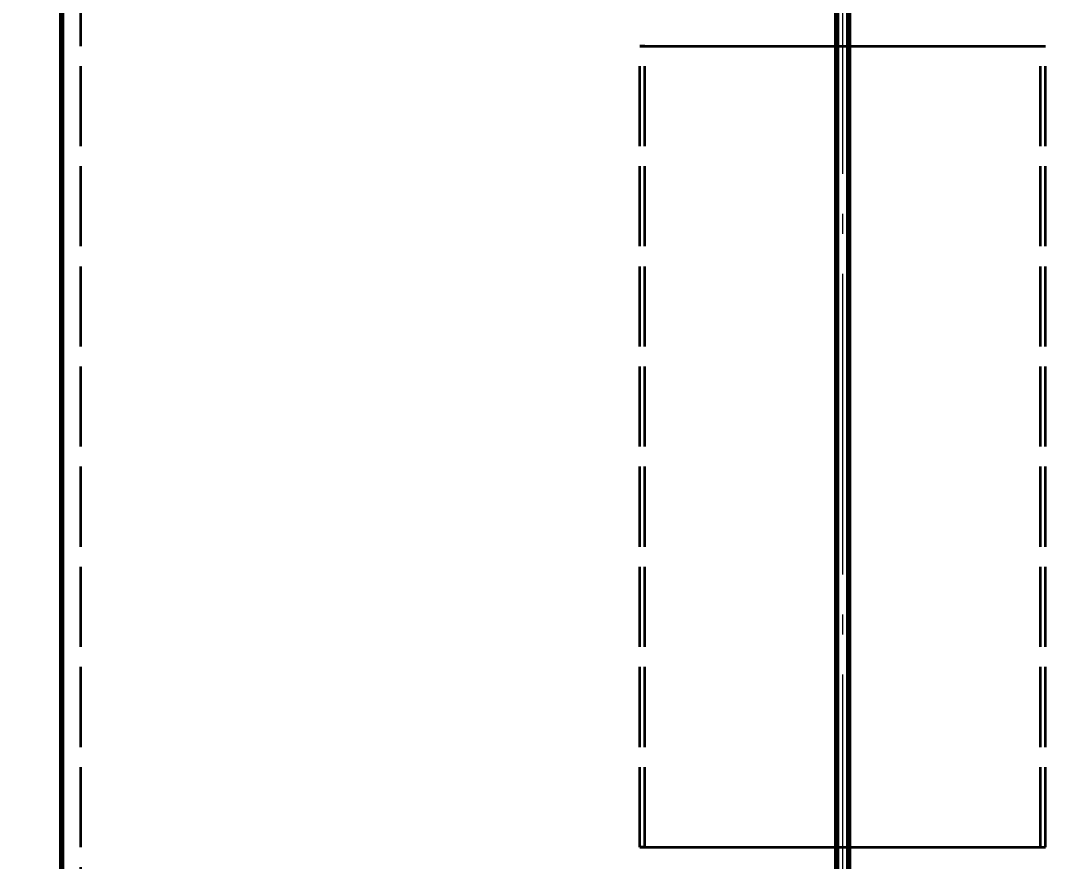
# Model space of a CAD drawing. Header units: millimetres. Extents: x 0 to 1554, y 0 to 420.
# Drawn here: x 75.7 to 126.9, y 170.8 to 212.8 of the extents above; entities that cross this region are included whole.
import ezdxf

# ---------------------------------------------------------------- set-up
doc = ezdxf.new("R2010")
doc.units = ezdxf.units.MM
doc.linetypes.add('IRAM-E-TRAZOS', pattern=[5, 4, -1])
doc.linetypes.add('IRAM-F-TRAZO-PUNTO', pattern=[20, 15, -2, 1, -2])
for name, color, linetype, lineweight in [('01-VISIBLE', 7, 'CONTINUOUS', 70), ('02-OCULTA', 4, 'IRAM-E-TRAZOS', 35), ('03-EJE', 1, 'IRAM-F-TRAZO-PUNTO', 18), ('04-COTA', 3, 'CONTINUOUS', 18)]:
    doc.layers.add(name, color=color, linetype=linetype, lineweight=lineweight)
doc.styles.add('ISO3098', font='isocpeur.ttf')
doc.dimstyles.new('FLAMA-IRAM', dxfattribs={"dimtxt": 3.5, "dimasz": 3.5, "dimexe": 2, "dimexo": 1.5, "dimgap": 1, "dimtad": 1, "dimdec": 1, "dimtxsty": 'ISO3098', "dimblk": 'IRAM_FLECHA', "dimblk1": 'IRAM_FLECHA', "dimblk2": 'IRAM_FLECHA', "dimcen": 2.5, "dimclrd": 256, "dimclre": 256, "dimclrt": 256, "dimazin": 3, "dimtfac": 1, "dimtmove": 0, "dimatfit": 3, "dimlwd": 18, "dimlwe": 18})

# ---------------------------------------------------------------- blocks, each defined once
blk = doc.blocks.new('IRAM_FLECHA')
blk.add_solid([(0, 0), (-1, 0.125), (-1, -0.125)])

msp = doc.modelspace()

# ---------------------------------------------------------------- linework, layer by layer
at = {"layer": '01-VISIBLE'}
for p, q in [((77.75, 151.552), (77.75, 331.552)), ((116.45, 151.752), (116.45, 331.352)), ((117.05, 151.752), (117.05, 331.352))]:
    msp.add_line(p, q, dxfattribs=at)
at = {"layer": '02-OCULTA'}
for p, q in [((78.7, 151.552), (78.7, 331.552)), ((116.45, 151.752), (116.45, 331.352)), ((117.05, 151.752), (117.05, 331.352)), ((106.618, 171.552), (106.618, 211.552)), ((106.871, 211.552), (106.618, 211.552)), ((106.871, 171.552), (106.871, 211.552)), ((126.629, 211.552), (126.882, 211.552)), ((126.629, 171.552), (126.629, 211.552)), ((126.882, 171.552), (126.882, 211.552)), ((106.871, 171.552), (106.618, 171.552)), ((126.629, 171.552), (126.882, 171.552))]:
    msp.add_line(p, q, dxfattribs=at)
for points in [[(106.618, 211.552), (106.698, 211.552), (106.778, 211.552), (106.858, 211.552), (106.938, 211.552), (107.018, 211.552), (107.098, 211.552), (107.178, 211.552), (107.258, 211.552), (107.339, 211.552), (107.419, 211.552), (107.499, 211.552), (107.579, 211.552), (107.659, 211.552), (107.739, 211.552), (107.819, 211.552), (107.899, 211.552), (107.979, 211.552), (108.059, 211.552), (108.14, 211.552), (108.22, 211.552), (108.3, 211.552), (108.38, 211.552), (108.46, 211.552), (108.54, 211.552), (108.62, 211.552), (108.7, 211.552), (108.78, 211.552), (108.86, 211.552), (108.94, 211.552), (109.021, 211.552), (109.101, 211.552), (109.181, 211.552), (109.261, 211.552), (109.341, 211.552), (109.421, 211.552), (109.501, 211.552), (109.581, 211.552), (109.661, 211.552), (109.741, 211.552), (109.822, 211.552), (109.902, 211.552), (109.982, 211.552), (110.062, 211.552), (110.142, 211.552), (110.222, 211.552), (110.302, 211.552), (110.382, 211.552), (110.462, 211.552), (110.542, 211.552), (110.623, 211.552), (110.703, 211.552), (110.783, 211.552), (110.863, 211.552), (110.943, 211.552), (111.023, 211.552), (111.103, 211.552), (111.183, 211.552), (111.263, 211.552), (111.343, 211.552), (111.424, 211.552), (111.504, 211.552), (111.584, 211.552), (111.664, 211.552), (111.744, 211.552), (111.824, 211.552), (111.904, 211.552), (111.984, 211.552), (112.064, 211.552), (112.144, 211.552), (112.224, 211.552), (112.305, 211.552), (112.385, 211.552), (112.465, 211.552), (112.545, 211.552), (112.625, 211.552), (112.705, 211.552), (112.785, 211.552), (112.865, 211.552), (112.945, 211.552), (113.025, 211.552), (113.106, 211.552), (113.186, 211.552), (113.266, 211.552), (113.346, 211.552), (113.426, 211.552), (113.506, 211.552), (113.586, 211.552), (113.666, 211.552), (113.746, 211.552), (113.826, 211.552), (113.907, 211.552), (113.987, 211.552), (114.067, 211.552), (114.147, 211.552), (114.227, 211.552), (114.307, 211.552), (114.387, 211.552), (114.467, 211.552), (114.547, 211.552), (114.627, 211.552), (114.708, 211.552), (114.788, 211.552), (114.868, 211.552), (114.948, 211.552), (115.028, 211.552), (115.108, 211.552), (115.188, 211.552), (115.268, 211.552), (115.348, 211.552), (115.428, 211.552), (115.508, 211.552), (115.589, 211.552), (115.669, 211.552), (115.749, 211.552), (115.829, 211.552), (115.909, 211.552), (115.989, 211.552), (116.069, 211.552), (116.149, 211.552), (116.229, 211.552), (116.309, 211.552), (116.39, 211.552), (116.47, 211.552), (116.55, 211.552), (116.63, 211.552), (116.71, 211.552), (116.79, 211.552), (116.87, 211.552), (116.95, 211.552), (117.03, 211.552), (117.11, 211.552), (117.191, 211.552), (117.271, 211.552), (117.351, 211.552), (117.431, 211.552), (117.511, 211.552), (117.591, 211.552), (117.671, 211.552), (117.751, 211.552), (117.831, 211.552), (117.911, 211.552), (117.992, 211.552), (118.072, 211.552), (118.152, 211.552), (118.232, 211.552), (118.312, 211.552), (118.392, 211.552), (118.472, 211.552), (118.552, 211.552), (118.632, 211.552), (118.712, 211.552), (118.792, 211.552), (118.873, 211.552), (118.953, 211.552), (119.033, 211.552), (119.113, 211.552), (119.193, 211.552), (119.273, 211.552), (119.353, 211.552), (119.433, 211.552), (119.513, 211.552), (119.593, 211.552), (119.674, 211.552), (119.754, 211.552), (119.834, 211.552), (119.914, 211.552), (119.994, 211.552), (120.074, 211.552), (120.154, 211.552), (120.234, 211.552), (120.314, 211.552), (120.394, 211.552), (120.475, 211.552), (120.555, 211.552), (120.635, 211.552), (120.715, 211.552), (120.795, 211.552), (120.875, 211.552), (120.955, 211.552), (121.035, 211.552), (121.115, 211.552), (121.195, 211.552), (121.276, 211.552), (121.356, 211.552), (121.436, 211.552), (121.516, 211.552), (121.596, 211.552), (121.676, 211.552), (121.756, 211.552), (121.836, 211.552), (121.916, 211.552), (121.996, 211.552), (122.076, 211.552), (122.157, 211.552), (122.237, 211.552), (122.317, 211.552), (122.397, 211.552), (122.477, 211.552), (122.557, 211.552), (122.637, 211.552), (122.717, 211.552), (122.797, 211.552), (122.877, 211.552), (122.958, 211.552), (123.038, 211.552), (123.118, 211.552), (123.198, 211.552), (123.278, 211.552), (123.358, 211.552), (123.438, 211.552), (123.518, 211.552), (123.598, 211.552), (123.678, 211.552), (123.759, 211.552), (123.839, 211.552), (123.919, 211.552), (123.999, 211.552), (124.079, 211.552), (124.159, 211.552), (124.239, 211.552), (124.319, 211.552), (124.399, 211.552), (124.479, 211.552), (124.56, 211.552), (124.64, 211.552), (124.72, 211.552), (124.8, 211.552), (124.88, 211.552), (124.96, 211.552), (125.04, 211.552), (125.12, 211.552), (125.2, 211.552), (125.28, 211.552), (125.36, 211.552), (125.441, 211.552), (125.521, 211.552), (125.601, 211.552), (125.681, 211.552), (125.761, 211.552), (125.841, 211.552), (125.921, 211.552), (126.001, 211.552), (126.081, 211.552), (126.161, 211.552), (126.242, 211.552), (126.322, 211.552), (126.402, 211.552), (126.482, 211.552), (126.562, 211.552), (126.642, 211.552), (126.722, 211.552), (126.802, 211.552), (126.882, 211.552)], [(106.871, 211.552), (106.951, 211.552), (107.031, 211.552), (107.112, 211.552), (107.192, 211.552), (107.272, 211.552), (107.353, 211.552), (107.433, 211.552), (107.513, 211.552), (107.594, 211.552), (107.674, 211.552), (107.754, 211.552), (107.834, 211.552), (107.915, 211.552), (107.995, 211.552), (108.075, 211.552), (108.156, 211.552), (108.236, 211.552), (108.316, 211.552), (108.397, 211.552), (108.477, 211.552), (108.557, 211.552), (108.638, 211.552), (108.718, 211.552), (108.798, 211.552), (108.879, 211.552), (108.959, 211.552), (109.039, 211.552), (109.12, 211.552), (109.2, 211.552), (109.28, 211.552), (109.361, 211.552), (109.441, 211.552), (109.521, 211.552), (109.602, 211.552), (109.682, 211.552), (109.762, 211.552), (109.842, 211.552), (109.923, 211.552), (110.003, 211.552), (110.083, 211.552), (110.164, 211.552), (110.244, 211.552), (110.324, 211.552), (110.405, 211.552), (110.485, 211.552), (110.565, 211.552), (110.646, 211.552), (110.726, 211.552), (110.806, 211.552), (110.887, 211.552), (110.967, 211.552), (111.047, 211.552), (111.128, 211.552), (111.208, 211.552), (111.288, 211.552), (111.369, 211.552), (111.449, 211.552), (111.529, 211.552), (111.61, 211.552), (111.69, 211.552), (111.77, 211.552), (111.85, 211.552), (111.931, 211.552), (112.011, 211.552), (112.091, 211.552), (112.172, 211.552), (112.252, 211.552), (112.332, 211.552), (112.413, 211.552), (112.493, 211.552), (112.573, 211.552), (112.654, 211.552), (112.734, 211.552), (112.814, 211.552), (112.895, 211.552), (112.975, 211.552), (113.055, 211.552), (113.136, 211.552), (113.216, 211.552), (113.296, 211.552), (113.377, 211.552), (113.457, 211.552), (113.537, 211.552), (113.618, 211.552), (113.698, 211.552), (113.778, 211.552), (113.858, 211.552), (113.939, 211.552), (114.019, 211.552), (114.099, 211.552), (114.18, 211.552), (114.26, 211.552), (114.34, 211.552), (114.421, 211.552), (114.501, 211.552), (114.581, 211.552), (114.662, 211.552), (114.742, 211.552), (114.822, 211.552), (114.903, 211.552), (114.983, 211.552), (115.063, 211.552), (115.144, 211.552), (115.224, 211.552), (115.304, 211.552), (115.385, 211.552), (115.465, 211.552), (115.545, 211.552), (115.626, 211.552), (115.706, 211.552), (115.786, 211.552), (115.866, 211.552), (115.947, 211.552), (116.027, 211.552), (116.107, 211.552), (116.188, 211.552), (116.268, 211.552), (116.348, 211.552), (116.429, 211.552), (116.509, 211.552), (116.589, 211.552), (116.67, 211.552), (116.75, 211.552), (116.83, 211.552), (116.911, 211.552), (116.991, 211.552), (117.071, 211.552), (117.152, 211.552), (117.232, 211.552), (117.312, 211.552), (117.393, 211.552), (117.473, 211.552), (117.553, 211.552), (117.634, 211.552), (117.714, 211.552), (117.794, 211.552), (117.874, 211.552), (117.955, 211.552), (118.035, 211.552), (118.115, 211.552), (118.196, 211.552), (118.276, 211.552), (118.356, 211.552), (118.437, 211.552), (118.517, 211.552), (118.597, 211.552), (118.678, 211.552), (118.758, 211.552), (118.838, 211.552), (118.919, 211.552), (118.999, 211.552), (119.079, 211.552), (119.16, 211.552), (119.24, 211.552), (119.32, 211.552), (119.401, 211.552), (119.481, 211.552), (119.561, 211.552), (119.642, 211.552), (119.722, 211.552), (119.802, 211.552), (119.882, 211.552), (119.963, 211.552), (120.043, 211.552), (120.123, 211.552), (120.204, 211.552), (120.284, 211.552), (120.364, 211.552), (120.445, 211.552), (120.525, 211.552), (120.605, 211.552), (120.686, 211.552), (120.766, 211.552), (120.846, 211.552), (120.927, 211.552), (121.007, 211.552), (121.087, 211.552), (121.168, 211.552), (121.248, 211.552), (121.328, 211.552), (121.409, 211.552), (121.489, 211.552), (121.569, 211.552), (121.65, 211.552), (121.73, 211.552), (121.81, 211.552), (121.89, 211.552), (121.971, 211.552), (122.051, 211.552), (122.131, 211.552), (122.212, 211.552), (122.292, 211.552), (122.372, 211.552), (122.453, 211.552), (122.533, 211.552), (122.613, 211.552), (122.694, 211.552), (122.774, 211.552), (122.854, 211.552), (122.935, 211.552), (123.015, 211.552), (123.095, 211.552), (123.176, 211.552), (123.256, 211.552), (123.336, 211.552), (123.417, 211.552), (123.497, 211.552), (123.577, 211.552), (123.658, 211.552), (123.738, 211.552), (123.818, 211.552), (123.898, 211.552), (123.979, 211.552), (124.059, 211.552), (124.139, 211.552), (124.22, 211.552), (124.3, 211.552), (124.38, 211.552), (124.461, 211.552), (124.541, 211.552), (124.621, 211.552), (124.702, 211.552), (124.782, 211.552), (124.862, 211.552), (124.943, 211.552), (125.023, 211.552), (125.103, 211.552), (125.184, 211.552), (125.264, 211.552), (125.344, 211.552), (125.425, 211.552), (125.505, 211.552), (125.585, 211.552), (125.666, 211.552), (125.746, 211.552), (125.826, 211.552), (125.906, 211.552), (125.987, 211.552), (126.067, 211.552), (126.147, 211.552), (126.228, 211.552), (126.308, 211.552), (126.388, 211.552), (126.469, 211.552), (126.549, 211.552), (126.629, 211.552)], [(106.618, 171.552), (106.698, 171.552), (106.778, 171.552), (106.858, 171.552), (106.938, 171.552), (107.018, 171.552), (107.098, 171.552), (107.178, 171.552), (107.258, 171.552), (107.339, 171.552), (107.419, 171.552), (107.499, 171.552), (107.579, 171.552), (107.659, 171.552), (107.739, 171.552), (107.819, 171.552), (107.899, 171.552), (107.979, 171.552), (108.059, 171.552), (108.14, 171.552), (108.22, 171.552), (108.3, 171.552), (108.38, 171.552), (108.46, 171.552), (108.54, 171.552), (108.62, 171.552), (108.7, 171.552), (108.78, 171.552), (108.86, 171.552), (108.94, 171.552), (109.021, 171.552), (109.101, 171.552), (109.181, 171.552), (109.261, 171.552), (109.341, 171.552), (109.421, 171.552), (109.501, 171.552), (109.581, 171.552), (109.661, 171.552), (109.741, 171.552), (109.822, 171.552), (109.902, 171.552), (109.982, 171.552), (110.062, 171.552), (110.142, 171.552), (110.222, 171.552), (110.302, 171.552), (110.382, 171.552), (110.462, 171.552), (110.542, 171.552), (110.623, 171.552), (110.703, 171.552), (110.783, 171.552), (110.863, 171.552), (110.943, 171.552), (111.023, 171.552), (111.103, 171.552), (111.183, 171.552), (111.263, 171.552), (111.343, 171.552), (111.424, 171.552), (111.504, 171.552), (111.584, 171.552), (111.664, 171.552), (111.744, 171.552), (111.824, 171.552), (111.904, 171.552), (111.984, 171.552), (112.064, 171.552), (112.144, 171.552), (112.224, 171.552), (112.305, 171.552), (112.385, 171.552), (112.465, 171.552), (112.545, 171.552), (112.625, 171.552), (112.705, 171.552), (112.785, 171.552), (112.865, 171.552), (112.945, 171.552), (113.025, 171.552), (113.106, 171.552), (113.186, 171.552), (113.266, 171.552), (113.346, 171.552), (113.426, 171.552), (113.506, 171.552), (113.586, 171.552), (113.666, 171.552), (113.746, 171.552), (113.826, 171.552), (113.907, 171.552), (113.987, 171.552), (114.067, 171.552), (114.147, 171.552), (114.227, 171.552), (114.307, 171.552), (114.387, 171.552), (114.467, 171.552), (114.547, 171.552), (114.627, 171.552), (114.708, 171.552), (114.788, 171.552), (114.868, 171.552), (114.948, 171.552), (115.028, 171.552), (115.108, 171.552), (115.188, 171.552), (115.268, 171.552), (115.348, 171.552), (115.428, 171.552), (115.508, 171.552), (115.589, 171.552), (115.669, 171.552), (115.749, 171.552), (115.829, 171.552), (115.909, 171.552), (115.989, 171.552), (116.069, 171.552), (116.149, 171.552), (116.229, 171.552), (116.309, 171.552), (116.39, 171.552), (116.47, 171.552), (116.55, 171.552), (116.63, 171.552), (116.71, 171.552), (116.79, 171.552), (116.87, 171.552), (116.95, 171.552), (117.03, 171.552), (117.11, 171.552), (117.191, 171.552), (117.271, 171.552), (117.351, 171.552), (117.431, 171.552), (117.511, 171.552), (117.591, 171.552), (117.671, 171.552), (117.751, 171.552), (117.831, 171.552), (117.911, 171.552), (117.992, 171.552), (118.072, 171.552), (118.152, 171.552), (118.232, 171.552), (118.312, 171.552), (118.392, 171.552), (118.472, 171.552), (118.552, 171.552), (118.632, 171.552), (118.712, 171.552), (118.792, 171.552), (118.873, 171.552), (118.953, 171.552), (119.033, 171.552), (119.113, 171.552), (119.193, 171.552), (119.273, 171.552), (119.353, 171.552), (119.433, 171.552), (119.513, 171.552), (119.593, 171.552), (119.674, 171.552), (119.754, 171.552), (119.834, 171.552), (119.914, 171.552), (119.994, 171.552), (120.074, 171.552), (120.154, 171.552), (120.234, 171.552), (120.314, 171.552), (120.394, 171.552), (120.475, 171.552), (120.555, 171.552), (120.635, 171.552), (120.715, 171.552), (120.795, 171.552), (120.875, 171.552), (120.955, 171.552), (121.035, 171.552), (121.115, 171.552), (121.195, 171.552), (121.276, 171.552), (121.356, 171.552), (121.436, 171.552), (121.516, 171.552), (121.596, 171.552), (121.676, 171.552), (121.756, 171.552), (121.836, 171.552), (121.916, 171.552), (121.996, 171.552), (122.076, 171.552), (122.157, 171.552), (122.237, 171.552), (122.317, 171.552), (122.397, 171.552), (122.477, 171.552), (122.557, 171.552), (122.637, 171.552), (122.717, 171.552), (122.797, 171.552), (122.877, 171.552), (122.958, 171.552), (123.038, 171.552), (123.118, 171.552), (123.198, 171.552), (123.278, 171.552), (123.358, 171.552), (123.438, 171.552), (123.518, 171.552), (123.598, 171.552), (123.678, 171.552), (123.759, 171.552), (123.839, 171.552), (123.919, 171.552), (123.999, 171.552), (124.079, 171.552), (124.159, 171.552), (124.239, 171.552), (124.319, 171.552), (124.399, 171.552), (124.479, 171.552), (124.56, 171.552), (124.64, 171.552), (124.72, 171.552), (124.8, 171.552), (124.88, 171.552), (124.96, 171.552), (125.04, 171.552), (125.12, 171.552), (125.2, 171.552), (125.28, 171.552), (125.36, 171.552), (125.441, 171.552), (125.521, 171.552), (125.601, 171.552), (125.681, 171.552), (125.761, 171.552), (125.841, 171.552), (125.921, 171.552), (126.001, 171.552), (126.081, 171.552), (126.161, 171.552), (126.242, 171.552), (126.322, 171.552), (126.402, 171.552), (126.482, 171.552), (126.562, 171.552), (126.642, 171.552), (126.722, 171.552), (126.802, 171.552), (126.882, 171.552)], [(106.871, 171.552), (106.951, 171.552), (107.031, 171.552), (107.112, 171.552), (107.192, 171.552), (107.272, 171.552), (107.353, 171.552), (107.433, 171.552), (107.513, 171.552), (107.594, 171.552), (107.674, 171.552), (107.754, 171.552), (107.834, 171.552), (107.915, 171.552), (107.995, 171.552), (108.075, 171.552), (108.156, 171.552), (108.236, 171.552), (108.316, 171.552), (108.397, 171.552), (108.477, 171.552), (108.557, 171.552), (108.638, 171.552), (108.718, 171.552), (108.798, 171.552), (108.879, 171.552), (108.959, 171.552), (109.039, 171.552), (109.12, 171.552), (109.2, 171.552), (109.28, 171.552), (109.361, 171.552), (109.441, 171.552), (109.521, 171.552), (109.602, 171.552), (109.682, 171.552), (109.762, 171.552), (109.842, 171.552), (109.923, 171.552), (110.003, 171.552), (110.083, 171.552), (110.164, 171.552), (110.244, 171.552), (110.324, 171.552), (110.405, 171.552), (110.485, 171.552), (110.565, 171.552), (110.646, 171.552), (110.726, 171.552), (110.806, 171.552), (110.887, 171.552), (110.967, 171.552), (111.047, 171.552), (111.128, 171.552), (111.208, 171.552), (111.288, 171.552), (111.369, 171.552), (111.449, 171.552), (111.529, 171.552), (111.61, 171.552), (111.69, 171.552), (111.77, 171.552), (111.85, 171.552), (111.931, 171.552), (112.011, 171.552), (112.091, 171.552), (112.172, 171.552), (112.252, 171.552), (112.332, 171.552), (112.413, 171.552), (112.493, 171.552), (112.573, 171.552), (112.654, 171.552), (112.734, 171.552), (112.814, 171.552), (112.895, 171.552), (112.975, 171.552), (113.055, 171.552), (113.136, 171.552), (113.216, 171.552), (113.296, 171.552), (113.377, 171.552), (113.457, 171.552), (113.537, 171.552), (113.618, 171.552), (113.698, 171.552), (113.778, 171.552), (113.858, 171.552), (113.939, 171.552), (114.019, 171.552), (114.099, 171.552), (114.18, 171.552), (114.26, 171.552), (114.34, 171.552), (114.421, 171.552), (114.501, 171.552), (114.581, 171.552), (114.662, 171.552), (114.742, 171.552), (114.822, 171.552), (114.903, 171.552), (114.983, 171.552), (115.063, 171.552), (115.144, 171.552), (115.224, 171.552), (115.304, 171.552), (115.385, 171.552), (115.465, 171.552), (115.545, 171.552), (115.626, 171.552), (115.706, 171.552), (115.786, 171.552), (115.866, 171.552), (115.947, 171.552), (116.027, 171.552), (116.107, 171.552), (116.188, 171.552), (116.268, 171.552), (116.348, 171.552), (116.429, 171.552), (116.509, 171.552), (116.589, 171.552), (116.67, 171.552), (116.75, 171.552), (116.83, 171.552), (116.911, 171.552), (116.991, 171.552), (117.071, 171.552), (117.152, 171.552), (117.232, 171.552), (117.312, 171.552), (117.393, 171.552), (117.473, 171.552), (117.553, 171.552), (117.634, 171.552), (117.714, 171.552), (117.794, 171.552), (117.874, 171.552), (117.955, 171.552), (118.035, 171.552), (118.115, 171.552), (118.196, 171.552), (118.276, 171.552), (118.356, 171.552), (118.437, 171.552), (118.517, 171.552), (118.597, 171.552), (118.678, 171.552), (118.758, 171.552), (118.838, 171.552), (118.919, 171.552), (118.999, 171.552), (119.079, 171.552), (119.16, 171.552), (119.24, 171.552), (119.32, 171.552), (119.401, 171.552), (119.481, 171.552), (119.561, 171.552), (119.642, 171.552), (119.722, 171.552), (119.802, 171.552), (119.882, 171.552), (119.963, 171.552), (120.043, 171.552), (120.123, 171.552), (120.204, 171.552), (120.284, 171.552), (120.364, 171.552), (120.445, 171.552), (120.525, 171.552), (120.605, 171.552), (120.686, 171.552), (120.766, 171.552), (120.846, 171.552), (120.927, 171.552), (121.007, 171.552), (121.087, 171.552), (121.168, 171.552), (121.248, 171.552), (121.328, 171.552), (121.409, 171.552), (121.489, 171.552), (121.569, 171.552), (121.65, 171.552), (121.73, 171.552), (121.81, 171.552), (121.89, 171.552), (121.971, 171.552), (122.051, 171.552), (122.131, 171.552), (122.212, 171.552), (122.292, 171.552), (122.372, 171.552), (122.453, 171.552), (122.533, 171.552), (122.613, 171.552), (122.694, 171.552), (122.774, 171.552), (122.854, 171.552), (122.935, 171.552), (123.015, 171.552), (123.095, 171.552), (123.176, 171.552), (123.256, 171.552), (123.336, 171.552), (123.417, 171.552), (123.497, 171.552), (123.577, 171.552), (123.658, 171.552), (123.738, 171.552), (123.818, 171.552), (123.898, 171.552), (123.979, 171.552), (124.059, 171.552), (124.139, 171.552), (124.22, 171.552), (124.3, 171.552), (124.38, 171.552), (124.461, 171.552), (124.541, 171.552), (124.621, 171.552), (124.702, 171.552), (124.782, 171.552), (124.862, 171.552), (124.943, 171.552), (125.023, 171.552), (125.103, 171.552), (125.184, 171.552), (125.264, 171.552), (125.344, 171.552), (125.425, 171.552), (125.505, 171.552), (125.585, 171.552), (125.666, 171.552), (125.746, 171.552), (125.826, 171.552), (125.906, 171.552), (125.987, 171.552), (126.067, 171.552), (126.147, 171.552), (126.228, 171.552), (126.308, 171.552), (126.388, 171.552), (126.469, 171.552), (126.549, 171.552), (126.629, 171.552)]]:
    msp.add_lwpolyline(points, dxfattribs=at)
at = {"layer": '03-EJE'}
msp.add_line((116.75, 125.172), (116.75, 364.828), dxfattribs=at)

# ---------------------------------------------------------------- dimensions: what is measured, and where the dimension line sits
at = {"layer": '04-COTA'}
msp.add_linear_dim(base=(59.75, 125.972), p1=(77.75, 125.972), p2=(107.95, 364.028), angle=90, text='<>±2', dimstyle='FLAMA-IRAM', override={"dimlfac": 5}, dxfattribs=at).render()

doc.saveas('drawing.dxf')
